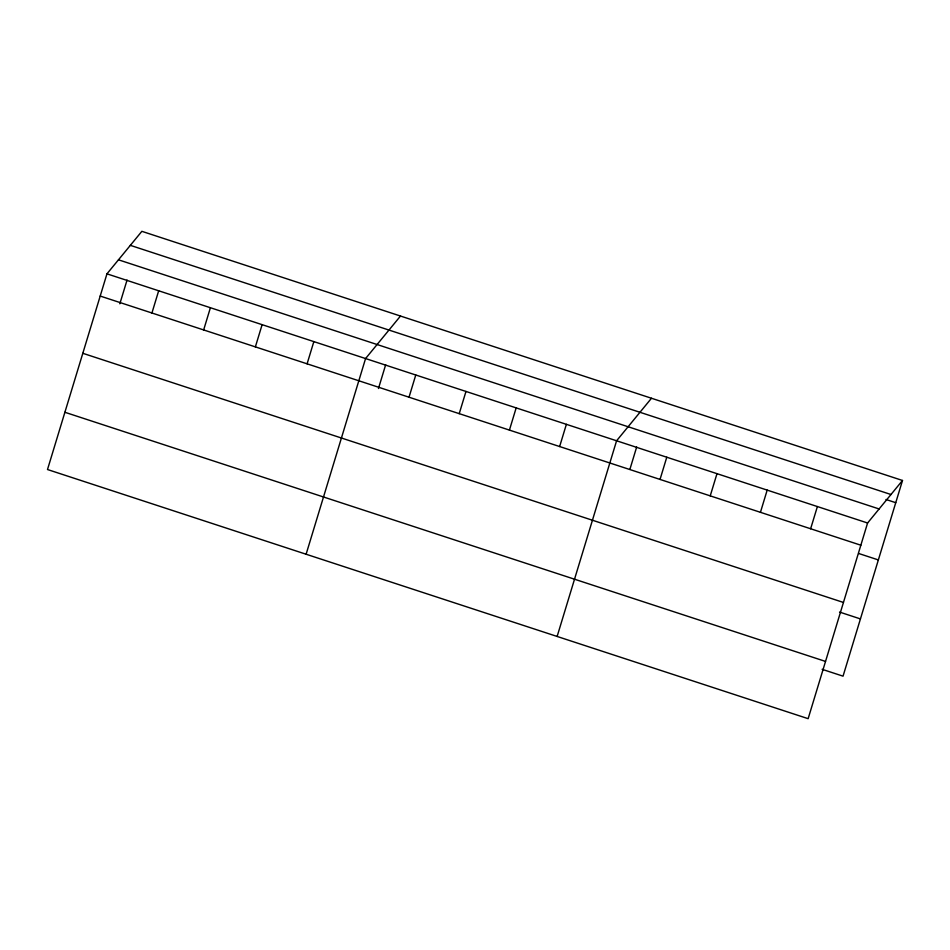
<?xml version="1.0" encoding="UTF-8"?>
<svg xmlns="http://www.w3.org/2000/svg" width="950" height="950" viewBox="0 0 950 950"><rect width="100%" height="100%" fill="white"/><g stroke="black" fill="none" stroke-linecap="round" stroke-linejoin="round"><path stroke-width="1.43" d="M106.958 273.837L47.5 469.526L808.141 718.675L867.587 522.999L902.5 480.474L141.859 231.325L106.958 273.837L867.587 522.999M119.843 303.798L127.051 280.06M151.929 313.001L158.674 290.783M203.656 329.935L210.401 307.729M255.372 346.881L262.117 324.674M307.099 363.826L313.844 341.608M306.114 554.23L365.572 358.554L400.484 316.041M378.456 388.514L385.664 364.776M409.022 397.207L415.767 375.001M459.23 413.654L465.975 391.447M509.426 430.101L516.171 407.883M559.633 446.548L566.378 424.329M557.128 636.453L616.586 440.776L651.486 398.252M629.898 469.336L636.678 446.999M660.036 479.429L666.781 457.223M710.232 495.876L716.989 473.658M760.439 512.323L767.184 490.105M810.635 528.758L817.392 506.552M902.5 480.474L843.042 676.163L822.13 669.311M130.34 245.349L890.981 494.511M885.994 499.486L895.755 502.692M118.477 259.813L879.106 508.963M100.201 296.056L860.842 545.205M858.836 553.541L878.358 559.93M82.816 353.293L843.446 602.454M839.527 612.061L860.439 618.913M64.897 412.276L825.526 661.426"/></g></svg>
